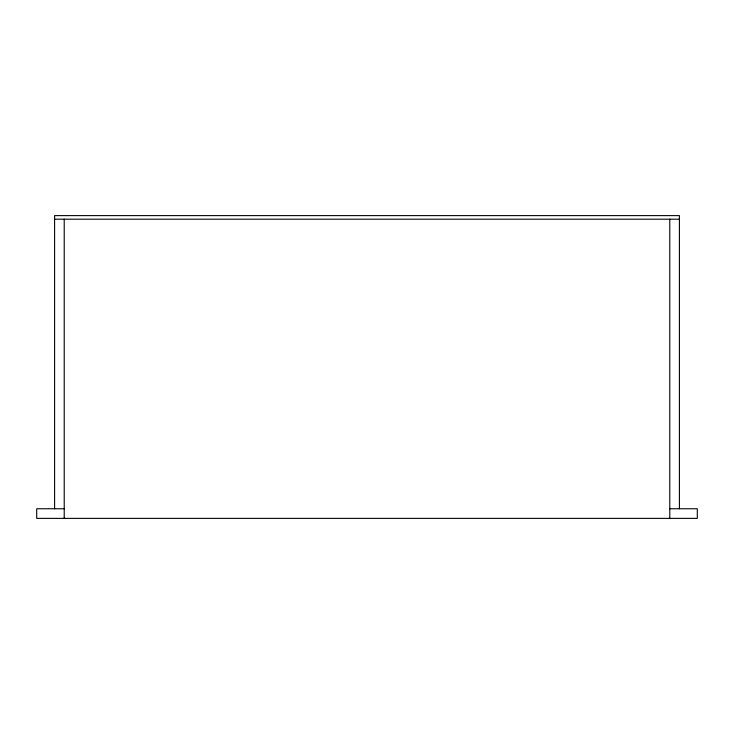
<?xml version="1.0" encoding="UTF-8"?>
<svg xmlns="http://www.w3.org/2000/svg" width="734" height="734" viewBox="0 0 734 734"><rect width="100%" height="100%" fill="white"/><g stroke="black" fill="none" stroke-linecap="round" stroke-linejoin="round"><path stroke-width="1.1" d="M54.591 219.191L679.409 219.191M64.225 508.754L36.7 508.754L36.709 518.388L697.3 518.388L697.3 508.754L669.775 508.754M64.225 517.837L64.775 518.388M679.409 508.754L679.409 215.612L54.591 215.612L54.591 508.754M669.775 219.191L669.775 518.388M64.225 219.191L64.225 518.388"/></g></svg>
